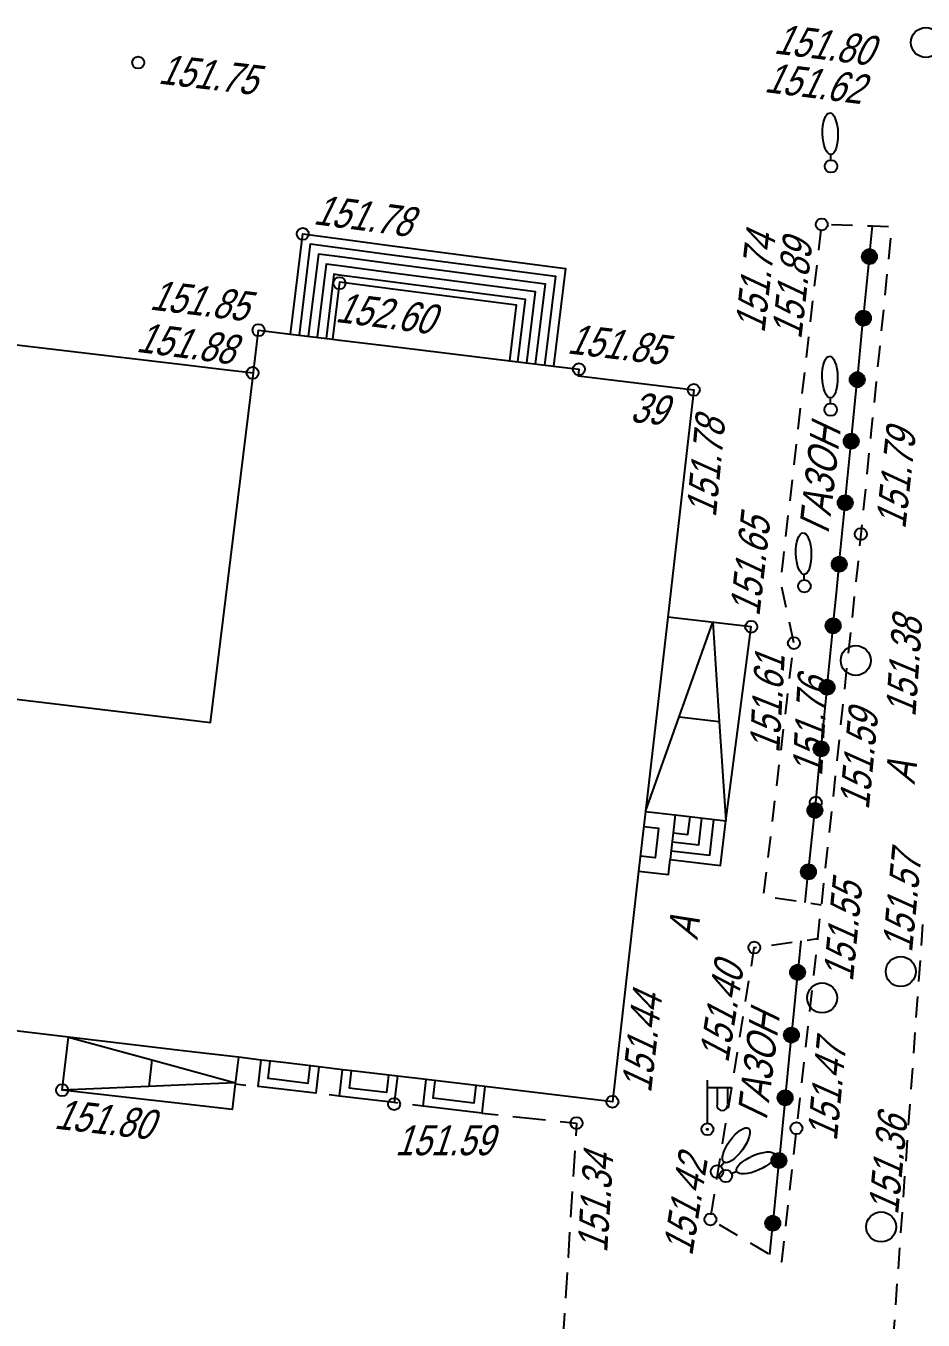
# Model space of a CAD drawing. Header units: metres. Extents: x 4400 to 4556, y 11262 to 11402.
# Drawn here: x 4494.66 to 4524.59, y 11295.16 to 11338.32 of the extents above; entities that cross this region are included whole.
import ezdxf
from ezdxf.enums import TextEntityAlignment as Align

# ---------------------------------------------------------------- set-up
doc = ezdxf.new("R2010")
doc.units = ezdxf.units.M
doc.header["$MEASUREMENT"] = 0
for name, color, linetype, lineweight in [('Внутреннее заполнение', 7, 'Continuous', 25), ('Горизонтали', 7, 'Continuous', 25), ('Граница улицы', 7, 'Continuous', 25), ('Здания', 7, 'Continuous', 25), ('Колодцы', 7, 'Continuous', 25), ('Крыльца', 7, 'Continuous', 25), ('Леса и газоны', 7, 'Continuous', 25), ('Номер дома', 7, 'Continuous', 25), ('Ограды', 7, 'Continuous', 25), ('Отдельно стоящее дерево', 7, 'Continuous', 25), ('Фонари', 7, 'Continuous', 25), ('Части зданий', 7, 'Continuous', 25)]:
    doc.layers.add(name, color=color, linetype=linetype, lineweight=lineweight)
doc.styles.add('Style-RUSSIAN_1251 I 0.32289', font='RUSSIAN_1251.shx', dxfattribs={"oblique": 18.5})

# ---------------------------------------------------------------- blocks, each defined once
blk = doc.blocks.new('KOLOD_13')
at = {"layer": 'Колодцы', "color": 7, "linetype": 'Continuous', "lineweight": 25}
blk.add_arc((0, 0), 0.5, 0, 360, dxfattribs=at)
blk = doc.blocks.new('PIKET_43')
at = {"layer": 'Горизонтали', "color": 7, "linetype": 'Continuous', "lineweight": 25}
blk.add_arc((0, 0), 0.2, 0, 360, dxfattribs=at)
blk = doc.blocks.new('DEREVO_18')
at = {"layer": 'Отдельно стоящее дерево', "color": 7, "linetype": 'Continuous', "lineweight": 25, "flags": 128}
blk.add_lwpolyline([(-0.007, 0.21), (-0.007, 0.393)], dxfattribs=at)
at = {"layer": 'Отдельно стоящее дерево', "color": 7, "linetype": 'Continuous', "lineweight": 25}
blk.add_arc((0, 0), 0.21, 0, 359.99999, dxfattribs=at)
blk.add_ellipse((-0.0255, 1.088), major_axis=(-0.0185, 0.695), ratio=0.3698286, dxfattribs=at)
blk = doc.blocks.new('PIKET_44')
at = {"layer": 'Горизонтали', "color": 7, "linetype": 'Continuous', "lineweight": 25}
blk.add_arc((0, 0), 0.2, 0, 360, dxfattribs=at)
blk = doc.blocks.new('PIKET_50')
at = {"layer": 'Горизонтали', "color": 7, "linetype": 'Continuous', "lineweight": 25}
blk.add_arc((0, 0), 0.2, 0, 360, dxfattribs=at)
blk = doc.blocks.new('DEREVO_26')
at = {"layer": 'Отдельно стоящее дерево', "color": 7, "linetype": 'Continuous', "lineweight": 25, "flags": 128}
blk.add_lwpolyline([(-0.007, 0.21), (-0.007, 0.393)], dxfattribs=at)
at = {"layer": 'Отдельно стоящее дерево', "color": 7, "linetype": 'Continuous', "lineweight": 25}
blk.add_arc((0, 0), 0.21, 0, 359.99999, dxfattribs=at)
blk.add_ellipse((-0.0255, 1.088), major_axis=(-0.0185, 0.695), ratio=0.3698286, dxfattribs=at)
blk = doc.blocks.new('PIKET_52')
at = {"layer": 'Горизонтали', "color": 7, "linetype": 'Continuous', "lineweight": 25}
blk.add_arc((0, 0), 0.2, 0, 360, dxfattribs=at)
blk = doc.blocks.new('KOLOD_16')
at = {"layer": 'Колодцы', "color": 7, "linetype": 'Continuous', "lineweight": 25}
blk.add_arc((0, 0), 0.5, 0, 360, dxfattribs=at)
blk = doc.blocks.new('PIKET_53')
at = {"layer": 'Горизонтали', "color": 7, "linetype": 'Continuous', "lineweight": 25}
blk.add_arc((0, 0), 0.2, 0, 360, dxfattribs=at)
blk = doc.blocks.new('msdElementTypeLineString_12')
at = {"layer": 'Части зданий', "color": 7, "linetype": 'Continuous', "lineweight": 25}
for p, q in [((0, 0.334), (0.542, 0.277)), ((1.039, 0.224), (2.123, 0.11)), ((2.62, 0.057), (3.162, 0))]:
    blk.add_line(p, q, dxfattribs=at)
blk = doc.blocks.new('PIKET_54')
at = {"layer": 'Горизонтали', "color": 7, "linetype": 'Continuous', "lineweight": 25}
blk.add_arc((0, 0), 0.2, 0, 360, dxfattribs=at)
blk = doc.blocks.new('msdElementTypeLineString_13')
at = {"layer": 'Части зданий', "color": 7, "linetype": 'Continuous', "lineweight": 25}
for p, q in [((0.116, 0.101), (0, 0.115)), ((0.96, 0.001), (0.612, 0.042))]:
    blk.add_line(p, q, dxfattribs=at)
blk = doc.blocks.new('PIKET_55')
at = {"layer": 'Горизонтали', "color": 7, "linetype": 'Continuous', "lineweight": 25}
blk.add_arc((0, 0), 0.2, 0, 360, dxfattribs=at)
blk = doc.blocks.new('PIKET_56')
at = {"layer": 'Горизонтали', "color": 7, "linetype": 'Continuous', "lineweight": 25}
blk.add_arc((0, 0), 0.2, 0, 360, dxfattribs=at)
blk = doc.blocks.new('PIKET_57')
at = {"layer": 'Горизонтали', "color": 7, "linetype": 'Continuous', "lineweight": 25}
blk.add_arc((0, 0), 0.2, 0, 360, dxfattribs=at)
blk = doc.blocks.new('PIKET_58')
at = {"layer": 'Горизонтали', "color": 7, "linetype": 'Continuous', "lineweight": 25}
blk.add_arc((0, 0), 0.2, 0, 360, dxfattribs=at)
blk = doc.blocks.new('PIKET_59')
at = {"layer": 'Горизонтали', "color": 7, "linetype": 'Continuous', "lineweight": 25}
blk.add_arc((0, 0), 0.2, 0, 360, dxfattribs=at)
blk = doc.blocks.new('KOLOD_17')
at = {"layer": 'Колодцы', "color": 7, "linetype": 'Continuous', "lineweight": 25}
blk.add_arc((0, 0), 0.5, 0, 360, dxfattribs=at)
blk = doc.blocks.new('KOLOD_18')
at = {"layer": 'Колодцы', "color": 7, "linetype": 'Continuous', "lineweight": 25}
blk.add_arc((0, 0), 0.5, 0, 360, dxfattribs=at)
blk = doc.blocks.new('PIKET_62')
at = {"layer": 'Горизонтали', "color": 7, "linetype": 'Continuous', "lineweight": 25}
blk.add_arc((0, 0), 0.2, 0, 360, dxfattribs=at)
blk = doc.blocks.new('KOLOD_19')
at = {"layer": 'Колодцы', "color": 7, "linetype": 'Continuous', "lineweight": 25}
blk.add_arc((0, 0), 0.5, 0, 360, dxfattribs=at)
blk = doc.blocks.new('PIKET_63')
at = {"layer": 'Горизонтали', "color": 7, "linetype": 'Continuous', "lineweight": 25}
blk.add_arc((0, 0), 0.2, 0, 360, dxfattribs=at)
blk = doc.blocks.new('msdElementTypeLineString_14')
at = {"layer": 'Ограды', "linetype": 'Continuous', "lineweight": 25}
h = blk.add_hatch(color=7, dxfattribs=at)
edge = h.paths.add_edge_path()
edge.add_arc((1.184, 9.664), 0.25, 0, 360)
h = blk.add_hatch(color=7, dxfattribs=at)
edge = h.paths.add_edge_path()
edge.add_arc((0.977, 7.572), 0.25, 0, 360)
h = blk.add_hatch(color=7, dxfattribs=at)
edge = h.paths.add_edge_path()
edge.add_arc((0.769, 5.48), 0.25, 0, 360)
h = blk.add_hatch(color=7, dxfattribs=at)
edge = h.paths.add_edge_path()
edge.add_arc((0.562, 3.388), 0.25, 0, 360)
h = blk.add_hatch(color=7, dxfattribs=at)
edge = h.paths.add_edge_path()
edge.add_arc((0.354, 1.296), 0.25, 0, 360)
at = {"layer": 'Ограды', "color": 7, "linetype": 'Continuous', "lineweight": 25}
for p, q in [((1.288, 10.711), (1.209, 9.913)), ((1.16, 9.416), (1.001, 7.821)), ((0.952, 7.324), (0.794, 5.729)), ((0.745, 5.232), (0.586, 3.637)), ((0.537, 3.14), (0.379, 1.545)), ((0.329, 1.048), (0.25, 0.251))]:
    blk.add_line(p, q, dxfattribs=at)
for centre in [(1.184, 9.664), (1.184, 9.664), (0.977, 7.572), (0.977, 7.572), (0.769, 5.48), (0.769, 5.48), (0.562, 3.388), (0.562, 3.388), (0.354, 1.296), (0.354, 1.296)]:
    blk.add_circle(centre, 0.25, dxfattribs=at)
blk = doc.blocks.new('msdElementTypeLineString_15')
at = {"layer": 'Ограды', "linetype": 'Continuous', "lineweight": 25}
h = blk.add_hatch(color=7, dxfattribs=at)
edge = h.paths.add_edge_path()
edge.add_arc((2.393, 21.793), 0.25, 0, 360)
h = blk.add_hatch(color=7, dxfattribs=at)
edge = h.paths.add_edge_path()
edge.add_arc((2.191, 19.741), 0.25, 0, 360)
h = blk.add_hatch(color=7, dxfattribs=at)
edge = h.paths.add_edge_path()
edge.add_arc((1.989, 17.69), 0.25, 0, 360)
h = blk.add_hatch(color=7, dxfattribs=at)
edge = h.paths.add_edge_path()
edge.add_arc((1.788, 15.638), 0.25, 0, 360)
h = blk.add_hatch(color=7, dxfattribs=at)
edge = h.paths.add_edge_path()
edge.add_arc((1.586, 13.586), 0.25, 0, 360)
h = blk.add_hatch(color=7, dxfattribs=at)
edge = h.paths.add_edge_path()
edge.add_arc((1.384, 11.534), 0.25, 0, 360)
h = blk.add_hatch(color=7, dxfattribs=at)
edge = h.paths.add_edge_path()
edge.add_arc((1.182, 9.482), 0.25, 0, 360)
h = blk.add_hatch(color=7, dxfattribs=at)
edge = h.paths.add_edge_path()
edge.add_arc((0.98, 7.43), 0.25, 0, 360)
h = blk.add_hatch(color=7, dxfattribs=at)
edge = h.paths.add_edge_path()
edge.add_arc((0.779, 5.378), 0.25, 0, 360)
h = blk.add_hatch(color=7, dxfattribs=at)
edge = h.paths.add_edge_path()
edge.add_arc((0.575, 3.326), 0.25, 0, 360)
h = blk.add_hatch(color=7, dxfattribs=at)
edge = h.paths.add_edge_path()
edge.add_arc((0.358, 1.276), 0.25, 0, 360)
at = {"layer": 'Ограды', "color": 7, "linetype": 'Continuous', "lineweight": 25}
for p, q in [((2.417, 22.042), (2.494, 22.819)), ((2.216, 19.99), (2.368, 21.544)), ((2.014, 17.938), (2.167, 19.492)), ((1.61, 13.834), (1.763, 15.389)), ((1.408, 11.782), (1.561, 13.337)), ((1.005, 7.679), (1.158, 9.233)), ((0.803, 5.627), (0.956, 7.181)), ((0.385, 1.524), (0.549, 3.078)), ((0.25, 0.251), (0.332, 1.027))]:
    blk.add_line(p, q, dxfattribs=at)
at = {"layer": 'Ограды', "color": 7, "linetype": 'Continuous', "lineweight": 25, "flags": 128}
for points in [[(1.812, 15.886), (1.819, 15.958), (1.965, 17.441)], [(1.207, 9.731), (1.278, 10.454), (1.359, 11.285)], [(0.601, 3.575), (0.602, 3.586), (0.754, 5.129)]]:
    blk.add_lwpolyline(points, dxfattribs=at)
at = {"layer": 'Ограды', "color": 7, "linetype": 'Continuous', "lineweight": 25}
for centre in [(2.393, 21.793), (2.393, 21.793), (2.191, 19.741), (2.191, 19.741), (1.989, 17.69), (1.989, 17.69), (1.788, 15.638), (1.788, 15.638), (1.586, 13.586), (1.586, 13.586), (1.384, 11.534), (1.384, 11.534), (1.182, 9.482), (1.182, 9.482), (0.98, 7.43), (0.98, 7.43), (0.779, 5.378), (0.779, 5.378), (0.575, 3.326), (0.575, 3.326), (0.358, 1.276), (0.358, 1.276)]:
    blk.add_circle(centre, 0.25, dxfattribs=at)
blk = doc.blocks.new('msdElementTypeLineString_16')
at = {"layer": 'Граница улицы', "color": 7, "linetype": 'Continuous', "lineweight": 25}
for p, q in [((4.044, 34.586), (4.745, 34.565)), ((3.614, 33.732), (3.694, 34.428)), ((6.01, 34.131), (5.94, 33.434)), ((3.477, 32.539), (3.557, 33.235)), ((5.89, 32.936), (5.82, 32.239)), ((3.34, 31.345), (3.42, 32.042)), ((5.77, 31.741), (5.7, 31.044)), ((3.204, 30.152), (3.283, 30.849)), ((3.067, 28.959), (3.147, 29.655)), ((5.529, 29.351), (5.459, 28.653)), ((2.793, 26.572), (2.873, 27.269)), ((5.289, 26.961), (5.219, 26.263)), ((2.656, 25.379), (2.736, 26.075)), ((5.169, 25.766), (5.099, 25.068)), ((2.52, 24.186), (2.599, 24.882)), ((2.528, 21.813), (2.378, 22.498)), ((4.798, 22.182), (4.724, 21.484)), ((2.784, 20.64), (2.635, 21.325)), ((4.671, 20.987), (4.597, 20.29)), ((2.644, 19.447), (2.727, 20.143)), ((4.544, 19.793), (4.47, 19.096)), ((2.501, 18.255), (2.584, 18.951)), ((4.418, 18.598), (4.344, 17.901)), ((2.357, 17.062), (2.441, 17.758)), ((4.291, 17.404), (4.217, 16.707)), ((2.214, 15.87), (2.298, 16.566)), ((4.164, 16.209), (4.09, 15.512)), ((2.071, 14.677), (2.155, 15.373)), ((4.038, 15.015), (3.964, 14.318)), ((1.928, 13.485), (2.011, 14.181)), ((3.911, 13.821), (3.833, 13.124)), ((1.784, 12.292), (1.868, 12.988)), ((3.778, 12.627), (3.701, 11.93)), ((2.856, 12.023), (2.163, 12.129)), ((3.697, 11.895), (3.35, 11.948)), ((2.036, 10.557), (2.73, 10.656)), ((3.225, 10.727), (3.572, 10.777)), ((3.513, 10.239), (3.435, 9.543)), ((1.174, 8.672), (1.286, 9.364)), ((3.38, 9.046), (3.302, 8.349)), ((0.983, 7.486), (1.095, 8.179)), ((3.247, 7.852), (3.169, 7.155)), ((0.791, 6.301), (0.903, 6.993)), ((3.114, 6.658), (3.037, 5.961)), ((0.599, 5.115), (0.711, 5.807)), ((2.981, 5.464), (2.904, 4.768)), ((0.407, 3.929), (0.519, 4.621)), ((2.848, 4.271), (2.771, 3.574)), ((0.216, 2.744), (0.328, 3.436)), ((2.716, 3.077), (2.638, 2.38)), ((0.024, 1.558), (0.136, 2.25)), ((2.583, 1.883), (2.505, 1.186)), ((0.905, 0.873), (0.302, 1.231)), ((1.937, 0.26), (1.334, 0.618))]:
    blk.add_line(p, q, dxfattribs=at)
at = {"layer": 'Граница улицы', "color": 7, "linetype": 'Continuous', "lineweight": 25, "flags": 128}
for points in [[(5.245, 34.55), (5.406, 34.545), (5.946, 34.529)], [(5.65, 30.546), (5.627, 30.321), (5.579, 29.848)], [(2.93, 27.765), (2.941, 27.861), (3.01, 28.462)], [(5.409, 28.156), (5.356, 27.622), (5.339, 27.458)], [(5.049, 24.571), (5.019, 24.266), (4.977, 23.873)], [(2.383, 22.992), (2.436, 23.458), (2.463, 23.689)], [(4.924, 23.376), (4.913, 23.267), (4.85, 22.679)], [(3.645, 11.433), (3.572, 10.777), (3.568, 10.736)], [(1.366, 9.858), (1.466, 10.475), (1.541, 10.486)], [(2.45, 0.689), (2.373, 0), (2.367, 0.004)]]:
    blk.add_lwpolyline(points, dxfattribs=at)
blk = doc.blocks.new('PIKET_88')
at = {"layer": 'Горизонтали', "color": 7, "linetype": 'Continuous', "lineweight": 25}
blk.add_arc((0, 0), 0.2, 0, 360, dxfattribs=at)
blk = doc.blocks.new('PIKET_90')
at = {"layer": 'Горизонтали', "color": 7, "linetype": 'Continuous', "lineweight": 25}
blk.add_arc((0, 0), 0.2, 0, 360, dxfattribs=at)
blk = doc.blocks.new('PIKET_91')
at = {"layer": 'Горизонтали', "color": 7, "linetype": 'Continuous', "lineweight": 25}
blk.add_arc((0, 0), 0.2, 0, 360, dxfattribs=at)
blk = doc.blocks.new('PIKET_95')
at = {"layer": 'Горизонтали', "color": 7, "linetype": 'Continuous', "lineweight": 25}
blk.add_arc((0, 0), 0.2, 0, 360, dxfattribs=at)
blk = doc.blocks.new('msdElementTypeLineString_22')
at = {"layer": 'Части зданий', "color": 7, "linetype": 'Continuous', "lineweight": 25}
blk.add_line((0.793, 0.001), (0.445, 0.042), dxfattribs=at)
blk = doc.blocks.new('PIKET_96')
at = {"layer": 'Горизонтали', "color": 7, "linetype": 'Continuous', "lineweight": 25}
blk.add_arc((0, 0), 0.2, 0, 360, dxfattribs=at)
blk = doc.blocks.new('msdElementTypeLineString_23')
at = {"layer": 'Части зданий', "color": 7, "linetype": 'Continuous', "lineweight": 25}
blk.add_line((0, 0.091), (0.348, 0.05), dxfattribs=at)
blk = doc.blocks.new('PIKET_98')
at = {"layer": 'Горизонтали', "color": 7, "linetype": 'Continuous', "lineweight": 25}
blk.add_arc((0, 0), 0.2, 0, 360, dxfattribs=at)
blk = doc.blocks.new('DEREVO_183')
at = {"layer": 'Отдельно стоящее дерево', "color": 7, "linetype": 'Continuous', "lineweight": 25, "flags": 128}
blk.add_lwpolyline([(-0.007, 0.21), (-0.007, 0.393)], dxfattribs=at)
at = {"layer": 'Отдельно стоящее дерево', "color": 7, "linetype": 'Continuous', "lineweight": 25}
blk.add_arc((0, 0), 0.21, 0, 360, dxfattribs=at)
blk.add_ellipse((-0.025, 1.088), major_axis=(-0.019, 0.695), ratio=0.369829, dxfattribs=at)
blk = doc.blocks.new('DEREVO_189')
at = {"layer": 'Отдельно стоящее дерево', "color": 7, "linetype": 'Continuous', "lineweight": 25, "flags": 128}
blk.add_lwpolyline([(-0.007, 0.21), (-0.007, 0.393)], dxfattribs=at)
at = {"layer": 'Отдельно стоящее дерево', "color": 7, "linetype": 'Continuous', "lineweight": 25}
blk.add_arc((0, 0), 0.21, 0, 360, dxfattribs=at)
blk.add_ellipse((-0.026, 1.088), major_axis=(-0.019, 0.695), ratio=0.369829, dxfattribs=at)
blk = doc.blocks.new('FONAR5_9')
at = {"layer": 'Фонари', "color": 7, "linetype": 'Continuous', "lineweight": 25}
for p, q in [((0.003, 0.2), (0.003, 1.641)), ((0.017, 1.388), (0.805, 1.388)), ((0.322, 1.371), (0.322, 0.816)), ((0.676, 1.378), (0.676, 0.823))]:
    blk.add_line(p, q, dxfattribs=at)
for centre, radius, start, end in [((0.496, 0.809), 0.181, 180, 0), ((0, 0), 0.2, 0, 360), ((0, 0), 0.02, 0, 360)]:
    blk.add_arc(centre, radius, start, end, dxfattribs=at)
blk = doc.blocks.new('DEREVO_247')
at = {"layer": 'Отдельно стоящее дерево', "color": 7, "linetype": 'Continuous', "lineweight": 25, "flags": 128}
blk.add_lwpolyline([(-0.007, 0.21), (-0.007, 0.393)], dxfattribs=at)
at = {"layer": 'Отдельно стоящее дерево', "color": 7, "linetype": 'Continuous', "lineweight": 25}
blk.add_arc((0, 0), 0.21, 0, 360, dxfattribs=at)
blk.add_ellipse((-0.025, 1.088), major_axis=(-0.019, 0.695), ratio=0.369829, dxfattribs=at)
blk = doc.blocks.new('msdElementTypeLineString_75')
at = {"layer": 'Граница улицы', "color": 7, "linetype": 'Continuous', "lineweight": 25}
for p, q in [((0.517, 8.126), (0.49, 7.698)), ((0.458, 7.199), (0.404, 6.344)), ((0.372, 5.845), (0.318, 4.99)), ((0.2, 3.137), (0.145, 2.281)), ((0.113, 1.782), (0.059, 0.927)), ((0.027, 0.428), (0, 0))]:
    blk.add_line(p, q, dxfattribs=at)
at = {"layer": 'Граница улицы', "color": 7, "linetype": 'Continuous', "lineweight": 25, "flags": 128}
blk.add_lwpolyline([(0.286, 4.491), (0.232, 3.638), (0.231, 3.636)], dxfattribs=at)
blk = doc.blocks.new('msdElementTypeLineString_98')
at = {"layer": 'Граница улицы', "color": 7, "linetype": 'Continuous', "lineweight": 25}
for p, q in [((3.316, 38.652), (3.266, 37.953)), ((3.23, 37.454), (3.18, 36.754)), ((3.145, 36.256), (3.095, 35.556)), ((3.059, 35.057), (3.009, 34.358)), ((2.974, 33.859), (2.924, 33.159)), ((2.888, 32.66), (2.838, 31.961)), ((2.803, 31.462), (2.753, 30.762)), ((2.717, 30.264), (2.667, 29.564)), ((2.631, 29.065), (2.582, 28.366)), ((2.546, 27.867), (2.496, 27.167)), ((2.46, 26.668), (2.41, 25.969)), ((2.375, 25.47), (2.325, 24.77))]:
    blk.add_line(p, q, dxfattribs=at)

msp = doc.modelspace()

# ---------------------------------------------------------------- linework, layer by layer
at = {"layer": 'Внутреннее заполнение', "color": 7, "linetype": 'Continuous', "lineweight": 25, "flags": 128}
for points in [[(4503.784, 11328.006), (4504.155, 11331.046), (4505.145, 11330.915), (4506.864, 11330.688), (4512.323, 11329.968), (4511.961, 11327.008)], [(4511.663, 11327.044), (4511.989, 11329.71), (4506.85, 11330.388), (4505.136, 11330.614), (4504.416, 11330.709), (4504.082, 11327.97)], [(4511.366, 11327.08), (4511.655, 11329.451), (4506.837, 11330.087), (4505.126, 11330.313), (4504.677, 11330.372), (4504.38, 11327.933)], [(4511.068, 11327.117), (4511.321, 11329.193), (4506.823, 11329.786), (4505.116, 11330.011), (4504.938, 11330.035), (4504.677, 11327.897)], [(4515.328, 11312.116), (4517.575, 11318.428), (4517.79, 11315.119), (4518.006, 11311.81)], [(4516.451, 11315.272), (4517.79, 11315.119)], [(4516.215, 11311.109), (4517.109, 11311.006), (4517.211, 11311.901)], [(4516.249, 11311.407), (4516.745, 11311.35), (4516.814, 11311.946)], [(4515.271, 11311.619), (4515.763, 11311.563), (4515.65, 11310.569), (4515.157, 11310.626)], [(4516.18, 11310.811), (4517.472, 11310.663), (4517.608, 11311.855)], [(4496.081, 11304.594), (4498.866, 11303.834), (4500, 11303.525), (4501.651, 11303.075), (4500, 11303.004), (4498.761, 11302.951), (4495.871, 11302.826)], [(4498.866, 11303.834), (4498.761, 11302.951)], [(4504.135, 11303.638), (4504.066, 11303.053), (4503.114, 11303.166), (4502.741, 11303.21), (4502.81, 11303.795)], [(4506.756, 11303.327), (4506.687, 11302.742), (4505.607, 11302.87), (4505.454, 11302.888), (4505.524, 11303.473)], [(4509.674, 11302.981), (4509.605, 11302.395), (4508.242, 11302.557), (4508.312, 11303.142)]]:
    msp.add_lwpolyline(points, dxfattribs=at)
at = {"layer": 'Здания', "color": 7, "linetype": 'Continuous', "lineweight": 25, "flags": 128}
for points in [[(4473.032, 11330.198), (4485.312, 11328.748), (4500, 11327.014), (4501.187, 11326.874), (4502.248, 11326.749)], [(4484.884, 11316.994), (4500, 11315.184), (4500.824, 11315.086), (4502.248, 11326.749), (4502.25, 11326.768), (4502.422, 11328.172), (4503.486, 11328.042), (4504.892, 11327.871), (4505.046, 11327.852), (4506.727, 11327.647), (4510.802, 11327.149), (4512.259, 11326.971), (4513.107, 11326.868), (4513.077, 11326.649), (4513.179, 11326.636), (4516.935, 11326.178), (4516.837, 11325.323), (4516.325, 11320.842), (4516.069, 11318.6), (4515.328, 11312.116), (4515.1, 11310.129), (4514.222, 11302.441), (4509.972, 11302.945), (4508.014, 11303.178), (4507.054, 11303.291), (4505.634, 11303.46), (4505.226, 11303.509), (4504.433, 11303.603), (4504.258, 11303.623), (4503.157, 11303.754), (4502.512, 11303.831), (4501.752, 11303.921), (4500, 11304.129), (4496.081, 11304.594), (4484.483, 11305.971)]]:
    msp.add_lwpolyline(points, dxfattribs=at)
at = {"layer": 'Крыльца', "color": 7, "linetype": 'Continuous', "lineweight": 25, "flags": 128}
for points in [[(4503.486, 11328.042), (4503.894, 11331.383), (4505.155, 11331.217), (4506.878, 11330.989), (4512.656, 11330.227), (4512.259, 11326.971)], [(4510.802, 11327.149), (4511.03, 11329.011), (4506.813, 11329.551), (4505.123, 11329.768), (4505.102, 11329.597), (4504.892, 11327.871)], [(4515.328, 11312.116), (4516.317, 11312.003), (4518.006, 11311.81), (4518.856, 11318.282), (4516.069, 11318.6)], [(4516.317, 11312.003), (4516.146, 11310.513), (4517.835, 11310.32), (4518.006, 11311.81)], [(4501.752, 11303.921), (4501.647, 11303.038), (4501.545, 11302.178), (4500, 11302.355), (4495.871, 11302.826), (4496.081, 11304.594)]]:
    msp.add_lwpolyline(points, dxfattribs=at)
at = {"layer": 'Части зданий', "color": 7, "linetype": 'Continuous', "lineweight": 25, "flags": 128}
for points in [[(4515.1, 11310.129), (4516.09, 11310.016), (4516.146, 11310.513)], [(4504.433, 11303.603), (4504.328, 11302.72), (4504.229, 11302.731), (4503.092, 11302.866), (4502.407, 11302.948), (4502.512, 11303.831)], [(4507.054, 11303.291), (4506.949, 11302.409), (4505.594, 11302.569), (4505.121, 11302.626), (4505.226, 11303.509)], [(4509.972, 11302.945), (4509.867, 11302.062), (4507.909, 11302.295), (4508.014, 11303.178)]]:
    msp.add_lwpolyline(points, dxfattribs=at)

# ---------------------------------------------------------------- block references
at = {"layer": 'Горизонтали', "color": 7, "linetype": 'Continuous', "lineweight": 25}
for name, p in [('PIKET_91', (4498.409, 11337.095)), ('PIKET_50', (4521.205, 11331.701)), ('PIKET_88', (4503.894, 11331.383)), ('PIKET_90', (4505.12, 11329.74)), ('PIKET_95', (4502.422, 11328.172)), ('PIKET_44', (4513.107, 11326.868)), ('PIKET_96', (4502.225, 11326.745)), ('PIKET_43', (4516.935, 11326.178)), ('PIKET_59', (4518.856, 11318.282)), ('PIKET_62', (4520.278, 11317.737)), ('PIKET_53', (4521.006, 11312.417)), ('PIKET_58', (4518.958, 11307.58)), ('PIKET_98', (4495.871, 11302.826)), ('PIKET_56', (4506.944, 11302.36)), ('PIKET_54', (4514.222, 11302.441)), ('PIKET_55', (4513.029, 11301.728)), ('PIKET_57', (4517.492, 11298.516))]:
    msp.add_blockref(name, p, dxfattribs=at)
for name, p, rotation in [('PIKET_63', (4522.511, 11321.371), 83.73977279453285), ('PIKET_52', (4520.36, 11301.554), 84.4393242366077)]:
    msp.add_blockref(name, p, dxfattribs=dict(at, rotation=rotation))
at = {"layer": 'Граница улицы', "color": 7, "linetype": 'Continuous', "lineweight": 25}
for name, p in [('msdElementTypeLineString_98', (4521.254, 11269.696)), ('msdElementTypeLineString_16', (4517.492, 11297.105)), ('msdElementTypeLineString_75', (4512.512, 11293.602))]:
    msp.add_blockref(name, p, dxfattribs=at)
at = {"layer": 'Колодцы', "color": 7, "linetype": 'Continuous', "lineweight": 25}
for name, p in [('KOLOD_13', (4524.679, 11337.766)), ('KOLOD_19', (4522.34, 11317.155)), ('KOLOD_17', (4523.84, 11306.78)), ('KOLOD_16', (4521.22, 11305.9)), ('KOLOD_18', (4523.187, 11298.264))]:
    msp.add_blockref(name, p, dxfattribs=at)
at = {"layer": 'Ограды', "color": 7, "linetype": 'Continuous', "lineweight": 25}
for name, p in [('msdElementTypeLineString_15', (4520.404, 11308.831)), ('msdElementTypeLineString_14', (4519.217, 11297.091))]:
    msp.add_blockref(name, p, dxfattribs=at)
at = {"layer": 'Отдельно стоящее дерево', "color": 7, "linetype": 'Continuous', "lineweight": 25}
for name, p in [('DEREVO_183', (4521.515, 11333.636)), ('DEREVO_18', (4521.505, 11325.52)), ('DEREVO_26', (4520.627, 11319.634))]:
    msp.add_blockref(name, p, dxfattribs=at)
for name, p, rotation in [('DEREVO_189', (4517.713, 11300.11), 322.5623798659688), ('DEREVO_247', (4518.006, 11299.963), 292.315404103742)]:
    msp.add_blockref(name, p, dxfattribs=dict(at, rotation=rotation))
at = {"layer": 'Фонари', "color": 7, "linetype": 'Continuous', "lineweight": 25}
msp.add_blockref('FONAR5_9', (4517.392, 11301.521), dxfattribs=at)
at = {"layer": 'Части зданий', "color": 7, "linetype": 'Continuous', "lineweight": 25}
for name, p in [('msdElementTypeLineString_23', (4501.647, 11302.947)), ('msdElementTypeLineString_22', (4504.328, 11302.625)), ('msdElementTypeLineString_13', (4506.949, 11302.294)), ('msdElementTypeLineString_12', (4509.867, 11301.728))]:
    msp.add_blockref(name, p, dxfattribs=at)

# ---------------------------------------------------------------- texts
at = {"layer": 'Горизонтали', "color": 7, "linetype": 'Continuous', "lineweight": 25, "style": 'Style-RUSSIAN_1251 I 0.32289', "oblique": 18.5, "width": 0.799996}
for s, rotation, p in [('151.80', 352.838, (4519.588, 11337.404)), ('151.75', 353.2674, (4499.057, 11336.398)), ('151.78', 352.484, (4504.23, 11331.71)), ('151.89', 83.4603, (4520.524, 11327.848)), ('151.85', 353.0404, (4498.77, 11328.863)), ('152.60', 352.6906, (4504.961, 11328.451)), ('151.88', 352.484, (4498.32, 11327.453)), ('151.85', 353.1727, (4512.697, 11327.401)), ('151.78', 84.4917, (4517.675, 11321.91)), ('151.79', 83.7398, (4523.994, 11321.518)), ('151.65', 83.4793, (4519.126, 11318.607)), ('151.76', 86.7956, (4521.218, 11313.286)), ('151.59', 84.3834, (4522.775, 11312.158)), ('151.40', 80.8138, (4518.088, 11303.715)), ('151.44', 83.4793, (4515.513, 11302.713)), ('151.47', 84.4393, (4521.709, 11301.109)), ('151.80', 353.4866, (4495.587, 11301.546)), ('151.34', 86.3586, (4514.049, 11297.39)), ('151.42', 80.8138, (4516.885, 11297.275))]:
    msp.add_text(s, height=1, rotation=rotation, dxfattribs=at).set_placement(p)
for s, rotation, p in [('151.62', 352.838, (4519.396, 11337.109)), ('151.74', 83.4603, (4518.304, 11328.173)), ('151.61', 86.7956, (4518.793, 11314.111))]:
    msp.add_text(s, height=1, rotation=rotation, dxfattribs=at).set_placement(p, align=Align.TOP_LEFT)
msp.add_text('151.59', height=1, dxfattribs=at).set_placement((4506.971, 11300.656))
at = {"layer": 'Граница улицы', "color": 7, "linetype": 'Continuous', "lineweight": 25, "style": 'Style-RUSSIAN_1251 I 0.32289', "oblique": 18.5, "width": 0.799996}
for p in [(4524.302, 11313.002), (4517.061, 11307.813)]:
    msp.add_text('А', height=1, rotation=83.23, dxfattribs=at).set_placement(p)
at = {"layer": 'Колодцы', "color": 7, "linetype": 'Continuous', "lineweight": 25, "style": 'Style-RUSSIAN_1251 I 0.32289', "oblique": 18.5, "width": 0.799996}
for s, rotation, p in [(' 151.38', 85.9171, (4524.308, 11314.963)), ('151.36', 84.4113, (4523.751, 11298.649))]:
    msp.add_text(s, height=1, rotation=rotation, dxfattribs=at).set_placement(p)
for s, p in [('151.57', (4523.719, 11307.447)), ('151.55', (4521.747, 11306.475))]:
    msp.add_text(s, height=1, rotation=84.4392, dxfattribs=at).set_placement(p, align=Align.MIDDLE_LEFT)
at = {"layer": 'Леса и газоны', "color": 7, "linetype": 'Continuous', "lineweight": 25, "style": 'Style-RUSSIAN_1251 I 0.32289', "oblique": 18.5, "width": 0.799996}
for rotation, p in [(83.3608, (4521.434, 11321.363)), (82.8958, (4519.373, 11301.806))]:
    msp.add_text('ГАЗОН', height=1, rotation=rotation, dxfattribs=at).set_placement(p)
at = {"layer": 'Номер дома', "color": 7, "linetype": 'Continuous', "lineweight": 25, "style": 'Style-RUSSIAN_1251 I 0.32289', "oblique": 18.5, "width": 0.799996}
msp.add_text('39', height=1, rotation=354.0713, dxfattribs=at).set_placement((4514.792, 11325.12))

doc.saveas('drawing.dxf')
